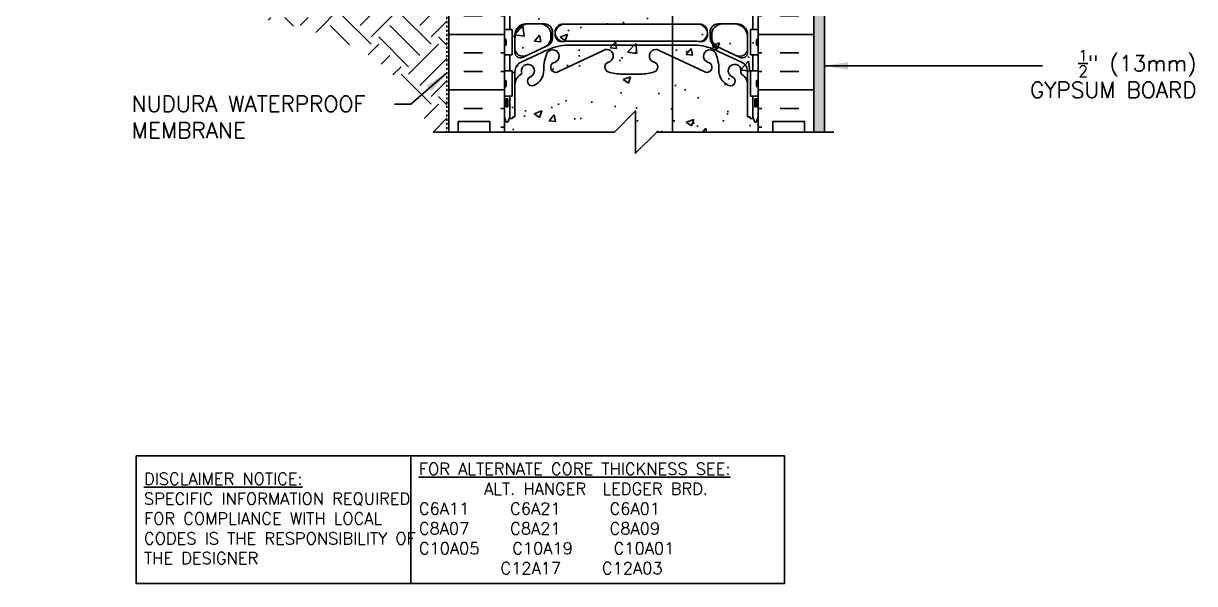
# Model space of a CAD drawing. Header units: inches. Extents: x 109 to 199, y 89.4 to 156.7.
# Drawn here: x 141.6 to 197, y 89.4 to 115.9 of the extents above; entities that cross this region are included whole.
import ezdxf

# ---------------------------------------------------------------- set-up
doc = ezdxf.new("R2010")
doc.units = ezdxf.units.IN
doc.header["$LTSCALE"] = 0.5
doc.header["$MEASUREMENT"] = 0
doc.linetypes.add('DASHEDX2', pattern=[1.5, 1, -0.5])
for name, color, linetype in [('HATCH', 12, 'Continuous'), ('line25', 2, 'Continuous'), ('LINE3', 3, 'Continuous'), ('LINE50', 5, 'Continuous'), ('LINE9', 9, 'Continuous'), ('TEXT', 4, 'Continuous'), ('Web_Edge', 9, 'Continuous')]:
    doc.layers.add(name, color=color, linetype=linetype)
doc.styles.add('DIM', font='romans.shx', dxfattribs={"width": 0.7})
doc.styles.add('ROMANS', font='romans.shx', dxfattribs={"height": 0.75})
doc.styles.get("Standard").update_dxf_attribs({"font": 'romans.shx', "height": 0.75})
doc.dimstyles.new('ext_12', dxfattribs={"dimscale": 12, "dimtxt": 0.09375, "dimasz": 0.09375, "dimexe": 0.09375, "dimexo": 0.0625, "dimgap": 0.0625, "dimtad": 1, "dimdec": 1, "dimzin": 3, "dimdsep": 46, "dimlunit": 4, "dimtxsty": 'DIM', "dimcen": 0.09, "dimdle": 0.09375, "dimclrt": 4, "dimadec": 0, "dimazin": 0, "dimtfac": 1, "dimtdec": 1, "dimtmove": 2, "dimatfit": 3, "dimfxl": 0, "dimfrac": 2, "dimtolj": 1, "dimtzin": 0, "dimarcsym": 0})

msp = doc.modelspace()

# ---------------------------------------------------------------- hatches: boundary and pattern name
at = {"layer": 'HATCH'}
h = msp.add_hatch(dxfattribs=at)
h.set_pattern_fill('AR-CONC', color=256, scale=0.5, style=0)
h.paths.add_polyline_path([(171.1, 153.667, 0.520567), (170.366, 153.706, 0.520567), (169.632, 153.667, 0.520567), (169.226, 153.667, 0.520567), (168.833, 153.667, 0.520567), (168.479, 153.667, 0.520567), (168.152, 153.667, 0.520567), (167.641, 153.667, 0.520567), (167.208, 153.667, 0.520567), (166.815, 153.667, 0.520567), (166.684, 153.667, 0.520567), (166.042, 153.667, 0.520567), (165.702, 153.667, 0.520567), (165.295, 153.667, 0.520567), (164.745, 153.667, 0.520567), (164.614, 153.785, 0.448264), (164.377, 153.813), (164.377, 146.715), (164.377, 128.715), (164.377, 110.715), (169.58, 110.715), (170.58, 111.715), (170.58, 109.715), (171.58, 110.715), (176.377, 110.715), (176.377, 128.715), (176.377, 134.515), (175.542, 134.515), (175.542, 135.078), (175.354, 135.265), (175.104, 135.265), (174.917, 135.078), (174.917, 134.515), (174.292, 134.515), (174.292, 135.078), (174.104, 135.265), (173.854, 135.265), (173.667, 135.078), (173.667, 134.515), (173.27, 134.515), (172.917, 134.869), (172.917, 140.161), (173.27, 140.515), (173.667, 140.515), (173.667, 139.953), (173.854, 139.765), (174.104, 139.765), (174.292, 139.953), (174.292, 140.515), (174.917, 140.515), (174.917, 139.953), (175.104, 139.765), (175.354, 139.765), (175.542, 139.953), (175.542, 140.515), (176.377, 140.515), (176.377, 146.715), (176.377, 153.748, 0.191784), (176.253, 153.667, 0.520567), (175.899, 153.667, 0.520567), (175.506, 153.667, 0.520567), (175.1, 153.667, 0.508806), (174.377, 153.719, 0.508806), (173.654, 153.667, 0.520567), (173.247, 153.667, 0.520567), (172.854, 153.667, 0.520567), (172.5, 153.667, 0.191784), (172.377, 153.748, 0.191784), (172.253, 153.667, 0.520567), (171.899, 153.667, 0.520567), (171.506, 153.667, 0.520567)])
h = msp.add_hatch(dxfattribs=at)
h.set_pattern_fill('AR-SAND', color=256, scale=0.25, style=0)
h.set_pattern_definition([(37.5, (67.9157, 13.3947), (-0.0157483, 0.4817059), [0, -0.38, 0, -0.425, 0, -0.40625]), (7.5, (67.9157, 13.3947), (0.4424442, 0.7055365), [0, -0.205, 0, -0.3425, 0, -0.13125]), (327.5, (67.6082, 13.3947), (0.7785355, 0.0014148), [0, -0.125, 0, -0.45, 0, -0.5875]), (317.5, (67.6082, 13.3947), (0.7515317, 0.219419), [0, -0.0625, 0, -0.295, 0, -0.3375])])
h.paths.add_polyline_path([(179.502, 133.265), (179.002, 133.265), (179.002, 128.715), (179.002, 110.715), (179.502, 110.715)])
h = msp.add_hatch(dxfattribs=at)
h.set_pattern_fill('INSUL', color=256, scale=7, style=0)
h.set_pattern_definition([(0, (-2761.7848, -286.2945), (0, 2.625), []), (0, (-2761.7848, -285.4195), (0, 2.625), [0.875, -0.875]), (0, (-2761.7848, -284.5445), (0, 2.625), [0.875, -0.875])])
h.paths.add_polyline_path([(161.752, 110.715), (162.189, 110.715), (162.189, 111.215), (163.689, 111.215), (163.689, 110.715), (164.377, 110.715), (164.377, 128.715), (163.689, 128.715), (163.689, 129.215), (162.189, 129.215), (162.189, 128.715), (161.752, 128.715)])
h = msp.add_hatch(dxfattribs=at)
h.set_pattern_fill('INSUL', color=256, scale=7, style=0)
h.set_pattern_definition([(180, (3102.5383, -286.2945), (0, 2.625), []), (180, (3102.5383, -285.4195), (0, 2.625), [0.875, -0.875]), (180, (3102.5383, -284.5445), (0, 2.625), [0.875, -0.875])])
h.paths.add_polyline_path([(179.002, 110.715), (178.564, 110.715), (178.564, 111.215), (177.064, 111.215), (177.064, 110.715), (176.377, 110.715), (176.377, 128.715), (177.064, 128.715), (177.064, 129.215), (178.564, 129.215), (178.564, 128.715), (179.002, 128.715)])
h = msp.add_hatch(dxfattribs=at)
h.set_pattern_fill('EARTH', color=256, scale=8, angle=45, style=0)
h.set_pattern_definition([(45, (61.9157, 13.3947), (2e-16, 2.828427), [2, -2]), (45, (61.3854, 13.925), (2e-16, 2.828427), [2, -2]), (45, (60.855, 14.4554), (2e-16, 2.828427), [2, -2]), (135, (60.855, 14.809), (-2.828427, 4e-16), [2, -2]), (135, (61.3854, 15.3393), (-2.828427, 4e-16), [2, -2]), (135, (61.9157, 15.8696), (-2.828427, 4e-16), [2, -2])])
edge = h.paths.add_edge_path()
edge.add_spline(control_points=[(152.634, 116.124), (155.653, 115.489), (158.294, 114.663), (159.832, 112.567), (160.221, 111.956)], knot_values=[15.477298, 15.477298, 15.477298, 15.477298, 21.162657, 23.307813, 23.307813, 23.307813, 23.307813], degree=3, periodic=0)
edge.add_line((160.221, 111.956), (161.002, 110.715))
edge.add_line((161.002, 110.715), (161.658, 110.715))
edge.add_line((161.658, 110.715), (161.658, 120.274))
edge.add_line((161.658, 120.274), (161.564, 120.274))
edge.add_line((161.564, 120.274), (161.564, 125.715))
edge.add_line((161.564, 125.715), (141.642, 125.367))
edge.add_spline(control_points=[(141.642, 125.367), (142.761, 124.705), (145.036, 123.357), (147.256, 121.107), (148.253, 119.542), (148.546, 119.019)], knot_values=[0, 0, 0, 0, 3.887421, 7.907558, 9.371794, 9.371794, 9.371794, 9.371794], degree=3, periodic=0)
edge.add_line((148.546, 119.019), (153.48, 119.019))
edge.add_line((153.48, 119.019), (153.48, 117.75))
edge.add_line((153.48, 117.75), (155.863, 117.75))
edge.add_line((155.863, 117.75), (155.863, 116.124))
edge.add_line((155.863, 116.124), (152.634, 116.124))

# ---------------------------------------------------------------- linework, layer by layer
at = {"layer": 'line25'}
for p, q in [((164.377, 128.715), (164.377, 110.715)), ((176.377, 110.715), (176.377, 128.715)), ((164.377, 115.56), (164.742, 115.56)), ((164.742, 115.56), (164.742, 114.36)), ((176.377, 115.56), (176.012, 115.56)), ((176.012, 115.56), (176.012, 114.36)), ((164.377, 115.07), (164.377, 114.85)), ((164.377, 115.015), (164.377, 115.015)), ((164.377, 114.905), (164.377, 114.905)), ((164.417, 114.81), (164.417, 114.81)), ((164.457, 115.07), (164.457, 114.85)), ((176.297, 115.07), (176.297, 114.85)), ((176.337, 114.81), (176.337, 114.81)), ((176.377, 115.07), (176.377, 114.85)), ((176.377, 115.015), (176.377, 115.015)), ((176.377, 114.905), (176.377, 114.905)), ((164.377, 114.36), (164.742, 114.36)), ((176.377, 114.36), (176.012, 114.36)), ((164.377, 113.61), (164.742, 113.61)), ((164.742, 113.61), (164.742, 112.41)), ((176.377, 113.61), (176.012, 113.61)), ((176.012, 113.61), (176.012, 112.41)), ((164.377, 113.12), (164.377, 112.9)), ((164.377, 113.065), (164.377, 113.065)), ((164.377, 112.955), (164.377, 112.955)), ((164.417, 113.16), (164.417, 113.16)), ((164.457, 113.12), (164.457, 112.9)), ((176.297, 113.12), (176.297, 112.9)), ((176.337, 113.16), (176.337, 113.16)), ((176.377, 113.12), (176.377, 112.9)), ((176.377, 113.065), (176.377, 113.065)), ((176.377, 112.955), (176.377, 112.955)), ((164.377, 112.41), (164.742, 112.41)), ((164.417, 112.86), (164.417, 112.86)), ((176.377, 112.41), (176.012, 112.41)), ((176.337, 112.86), (176.337, 112.86))]:
    msp.add_line(p, q, dxfattribs=at)
for centre, start, end in [((164.417, 115.07), 90, 180), ((164.417, 114.85), 180, 270), ((164.417, 115.07), 0, 90), ((164.417, 114.85), 270, 0), ((176.337, 115.07), 90, 180), ((176.337, 114.85), 180, 270), ((176.337, 115.07), 360, 90), ((176.337, 114.85), 270, 0), ((164.417, 113.12), 90, 180), ((164.417, 113.12), 0, 90), ((176.337, 113.12), 90, 180), ((176.337, 113.12), 360, 90), ((164.417, 112.9), 180, 270), ((164.417, 112.9), 270, 0), ((176.337, 112.9), 180, 270), ((176.337, 112.9), 270, 0)]:
    msp.add_arc(centre, 0.04, start, end, dxfattribs=at)
at = {"layer": 'LINE3'}
msp.add_line((172.326, 152.021), (172.326, 110.715), dxfattribs=at)
at = {"layer": 'LINE50'}
for p, q in [((161.752, 110.715), (161.752, 128.715)), ((179.002, 110.715), (179.002, 128.715))]:
    msp.add_line(p, q, dxfattribs=at)
for points in [[(164.377, 110.715), (163.689, 110.715), (163.689, 111.215), (162.189, 111.215), (162.189, 110.715), (161.752, 110.715)], [(176.377, 110.715), (177.064, 110.715), (177.064, 111.215), (178.564, 111.215), (178.564, 110.715), (179.002, 110.715)]]:
    msp.add_lwpolyline(points, dxfattribs=at)
at = {"layer": 'LINE9'}
msp.add_line((179.502, 110.715), (179.502, 133.265), dxfattribs=at)
at = {"layer": 'LINE9', "linetype": 'DASHEDX2', "ltscale": 0.1}
msp.add_line((161.658, 120.756), (161.658, 110.715), dxfattribs=at)
at = {"layer": 'LINE9'}
msp.add_lwpolyline([(161.02, 110.715), (169.58, 110.715), (170.58, 111.715), (170.58, 109.715), (171.58, 110.715), (179.951, 110.715)], dxfattribs=at)
at = {"layer": 'TEXT'}
msp.add_lwpolyline([(146.974, 95.425), (159.957, 95.425), (159.957, 89.387), (146.974, 89.387)], close=True, dxfattribs=at)
msp.add_lwpolyline([(159.957, 95.425), (177.618, 95.425), (177.618, 89.387), (159.957, 89.387)], dxfattribs=at)
at = {"layer": 'Web_Edge'}
for p, q in [((165.377, 115.824), (166.277, 115.824)), ((167.152, 115.823), (170.377, 115.823)), ((173.602, 115.823), (170.377, 115.823)), ((175.377, 115.824), (174.477, 115.824)), ((164.877, 115.324), (164.877, 114.475)), ((166.577, 115.3), (166.577, 115.324)), ((166.577, 115.3), (166.577, 115.196)), ((166.652, 115.449), (166.652, 115.152)), ((166.777, 115.448), (166.777, 115.323)), ((166.777, 115.448), (166.777, 115.335)), ((173.977, 115.448), (173.977, 115.335)), ((173.977, 115.448), (173.977, 115.323)), ((174.102, 115.449), (174.102, 115.152)), ((174.177, 115.3), (174.177, 115.324)), ((174.177, 115.3), (174.177, 115.196)), ((175.877, 115.324), (175.877, 114.475)), ((166.423, 114.607), (165.165, 114.019)), ((166.399, 114.795), (165.233, 114.249)), ((167.354, 115.007), (170.377, 115.007)), ((167.377, 114.82), (170.377, 114.82)), ((173.4, 115.007), (170.377, 115.007)), ((173.377, 114.82), (170.377, 114.82)), ((174.33, 114.607), (175.589, 114.019)), ((174.354, 114.795), (175.521, 114.249)), ((169.067, 114.579), (166.939, 113.579)), ((171.687, 114.579), (173.814, 113.579)), ((164.877, 113.566), (164.877, 111.444)), ((175.877, 113.566), (175.877, 111.444)), ((169.938, 113.455), (170.377, 113.455)), ((170.816, 113.455), (170.377, 113.455)), ((164.627, 111.444), (164.627, 112.41)), ((176.127, 111.444), (176.127, 112.41)), ((164.377, 111.444), (164.452, 111.214)), ((164.627, 111.444), (164.552, 111.214)), ((164.601, 111.364), (164.727, 111.364)), ((164.777, 111.444), (164.877, 111.444)), ((164.777, 111.414), (164.777, 111.444)), ((164.777, 111.414), (164.777, 111.414)), ((175.977, 111.444), (175.877, 111.444)), ((175.977, 111.414), (175.977, 111.444)), ((175.977, 111.414), (175.977, 111.414)), ((176.153, 111.364), (176.027, 111.364)), ((176.127, 111.444), (176.202, 111.214)), ((176.377, 111.444), (176.302, 111.214))]:
    msp.add_line(p, q, dxfattribs=at)
for points in [[(164.627, 116.31), (164.627, 115.56)], [(176.127, 116.31), (176.127, 115.56)], [(164.627, 114.36), (164.627, 113.61)], [(176.127, 114.36), (176.127, 113.61)], [(164.627, 112.41), (164.627, 111.594)], [(176.127, 112.41), (176.127, 111.594)]]:
    msp.add_lwpolyline(points, dxfattribs=at)
for points in [[(166.235, 113.665, -0.325312), (165.768, 112.923)], [(174.518, 113.665, 0.325312), (174.985, 112.923)]]:
    msp.add_lwpolyline(points, format="xyb", dxfattribs=at)
for points in [[(164.537, 112.294), (164.467, 112.294), (164.467, 111.914), (164.537, 111.914)], [(176.217, 112.294), (176.287, 112.294), (176.287, 111.914), (176.217, 111.914)]]:
    msp.add_lwpolyline(points, close=True, dxfattribs=at)
for centre, radius, start, end in [((165.377, 115.324), 0.5, 90, 180), ((165.502, 115.199), 0.625, 90, 180), ((166.077, 115.324), 0.5, 0, 90), ((166.277, 115.449), 0.375, 360, 90), ((167.152, 115.448), 0.375, 90, 180), ((167.359, 115.242), 0.617, 109.6458, 160.4318), ((173.602, 115.448), 0.375, 360, 90), ((173.395, 115.242), 0.617, 19.5682, 70.3542), ((174.477, 115.449), 0.375, 90, 180), ((174.677, 115.324), 0.5, 90, 180), ((175.252, 115.199), 0.625, 360, 90), ((175.377, 115.324), 0.5, 360, 90), ((166.077, 115.196), 0.5, 295.0796, 360), ((166.276, 115.152), 0.376, 295.1919, 359.9486), ((167.153, 115.323), 0.376, 180.0491, 221.6135), ((167.36, 115.545), 0.624, 200.9119, 242.8949), ((173.394, 115.545), 0.624, 297.1051, 339.0881), ((173.601, 115.323), 0.376, 318.3865, 359.9509), ((174.478, 115.152), 0.376, 180.0514, 244.8081), ((174.677, 115.196), 0.5, 180, 244.9204), ((165.252, 114.672), 0.375, 180, 295.0796), ((167.353, 112.757), 2.25, 114.0524, 115.0796), ((166.658, 114.303), 0.305, 285.7253, 145.3297), ((167.377, 112.57), 2.25, 90, 115.0796), ((167.059, 115.239), 0.25, 221.6135, 273.8988), ((167.354, 112.757), 2.25, 90, 97.097), ((169.219, 114.315), 0.305, 285.7253, 120), ((171.534, 114.315), 0.305, 60, 254.2747), ((173.377, 112.57), 2.25, 64.9204, 90), ((173.4, 112.757), 2.25, 82.903, 90), ((173.695, 115.239), 0.25, 266.1012, 318.3865), ((174.095, 114.303), 0.305, 34.6703, 254.2747), ((173.401, 112.757), 2.25, 64.9204, 65.9476), ((175.502, 114.672), 0.375, 244.9204, 360), ((165.127, 114.475), 0.25, 180, 295.0796), ((168.235, 113.665), 2, 156.0362, 179.9854), ((172.518, 113.665), 2, 0.0146, 23.9638), ((175.627, 114.475), 0.25, 244.9204, 360), ((165.377, 113.566), 0.5, 115.0796, 180), ((165.07, 113.532), 0.125, 301.9268, 11.0944), ((165.492, 113.615), 0.305, 291.8037, 191.0944), ((166.806, 113.779), 0.24, 105.7253, 303.75), ((169.367, 113.79), 0.24, 105.7253, 251.077), ((169.938, 115.455), 2, 251.077, 270), ((170.816, 115.455), 2, 270, 288.923), ((171.387, 113.79), 0.24, 288.923, 74.2747), ((173.948, 113.779), 0.24, 236.25, 74.2747), ((175.262, 113.615), 0.305, 348.9056, 248.1963), ((175.684, 113.532), 0.125, 168.9056, 238.0732), ((175.377, 113.566), 0.5, 360, 64.9204), ((165.427, 112.959), 0.55, 121.9268, 180), ((165.687, 113.127), 0.22, 111.8037, 291.8037), ((175.067, 113.127), 0.22, 248.1963, 68.1963), ((175.327, 112.959), 0.55, 360, 58.0732), ((164.727, 111.414), 0.05, 270, 0), ((176.027, 111.414), 0.05, 180, 270), ((164.502, 111.24), 0.0567, 208.0725, 331.9275), ((176.252, 111.24), 0.0567, 208.0725, 331.9275)]:
    msp.add_arc(centre, radius, start, end, dxfattribs=at)

# ---------------------------------------------------------------- texts
at = {"layer": 'TEXT', "char_height": 0.75, "style": 'ROMANS'}
for s, insert, width, attachment_point in [('\\A1;{\\H0.7x;\\S1/2;}" (13mm) GYPSUM BOARD', (197.099, 113.464), 9.12398, 6), ('\\A1;NUDURA WATERPROOF MEMBRANE', (146.761, 111.426), 12.78313, 4)]:
    msp.add_mtext(s, dxfattribs=dict(at, insert=insert, width=width, attachment_point=attachment_point))
at = {"layer": 'TEXT', "char_height": 0.5625, "attachment_point": 4}
for s, insert, width in [('{\\LFOR ALTERNATE CORE THICKNESS SEE:\\P}        ALT. HANGER  LEDGER BRD.\\PC6A11     C6A21      C6A01     \\PC8A07     C8A21      C8A09\\PC10A05    C10A19     C10A01\\P          C12A17     C12A03', (160.333, 92.459), 23.33295), ('{\\LDISCLAIMER NOTICE:}\\PSPECIFIC INFORMATION REQUIRED FOR COMPLIANCE WITH LOCAL CODES IS THE RESPONSIBILITY OF THE DESIGNER', (147.341, 92.459), 14.00235)]:
    msp.add_mtext(s, dxfattribs=dict(at, insert=insert, width=width))

# ---------------------------------------------------------------- leaders
at = {"layer": 'TEXT'}
for points, override in [([(161.658, 113.516), (159.957, 112.037), (159.182, 112.037)], {"dimgap": 0.0625, "dimtad": 0}), ([(179.502, 113.843), (184.268, 113.843), (189.821, 113.843)], {"dimtad": 0})]:
    msp.add_leader(points, dimstyle='ext_12', override=override, dxfattribs=at)

doc.saveas('drawing.dxf')
